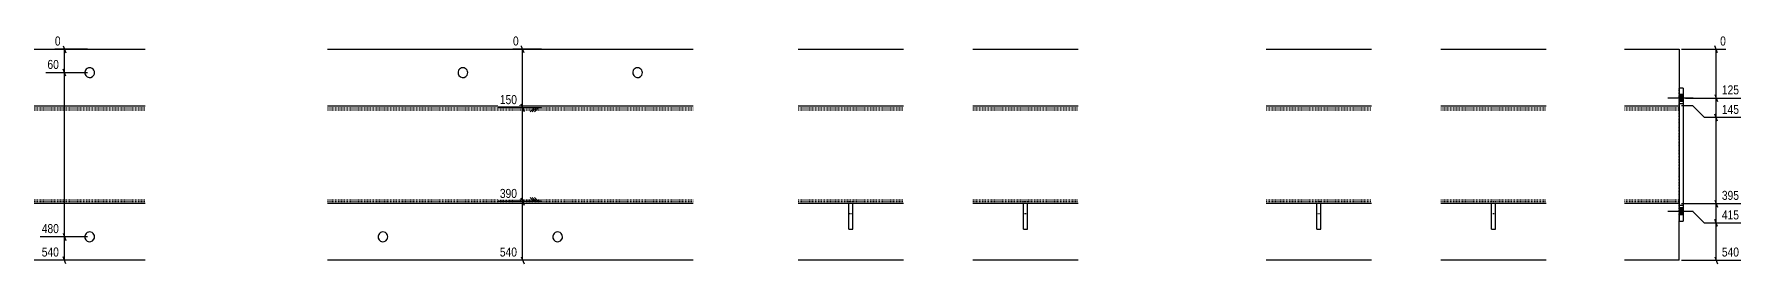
# Model space of a CAD drawing. Header units: millimetres. Extents: x 29 to 47362, y 10 to 1917.
# Drawn here: x 24152 to 28529, y 14 to 602 of the extents above; entities that cross this region are included whole.
import ezdxf

# ---------------------------------------------------------------- set-up
doc = ezdxf.new("R2010")
doc.units = ezdxf.units.MM
doc.linetypes.add('DXK_LINE_DOT2', pattern=[3.9198, 1.9599, -1.9599])
doc.layers.add('MÅLSÆTNING', color=7, linetype='Continuous')
doc.layers.add('STÅL', color=7, linetype='Continuous')
doc.styles.add('Arial Narrow', font='ARIALN.TTF', dxfattribs={"height": 0.2})

msp = doc.modelspace()

# ---------------------------------------------------------------- hatches: boundary and pattern name
at = {"layer": 'STÅL', "linetype": 'Continuous'}
for points in [[(28380.9, 429.4), (28380.9, 447.4), (28370.9, 447.4), (28370.9, 429.4)], [(28380.9, 429.4), (28380.9, 447.4), (28370.9, 447.4), (28370.9, 429.4)], [(28380.9, 429.4), (28380.9, 447.4), (28370.9, 447.4), (28370.9, 429.4)], [(28380.9, 139.4), (28380.9, 157.4), (28370.9, 157.4), (28370.9, 139.4)], [(28380.9, 139.4), (28380.9, 157.4), (28370.9, 157.4), (28370.9, 139.4)], [(28380.9, 139.4), (28380.9, 157.4), (28370.9, 157.4), (28370.9, 139.4)]]:
    msp.add_hatch(color=96, dxfattribs=at).paths.add_polyline_path(points)

# ---------------------------------------------------------------- linework, layer by layer
at = {"layer": 'MÅLSÆTNING', "color": 7, "linetype": 'Continuous'}
for p, q in [((25408.8, 554.4), (25401.6, 572.4)), ((28469.6, 554.4), (28462.4, 572.4)), ((25453.6, 563.4), (25380.4, 563.4)), ((28376.9, 563.4), (28490.9, 563.4)), ((24288.9, 503.4), (24182.2, 503.4)), ((24234, 494.4), (24226.8, 512.4)), ((24230.4, 83.4), (24230.4, 503.4)), ((25453.6, 413.4), (25342.4, 413.4)), ((25408.8, 404.4), (25401.6, 422.4)), ((25435.2, 413.4), (25424.7, 402.9)), ((25445.7, 413.4), (25424.7, 413.4)), ((25435.2, 413.4), (25424.7, 402.9)), ((25445.7, 413.4), (25424.7, 413.4)), ((25440.5, 413.4), (25430, 402.9)), ((25440.5, 413.4), (25430, 402.9)), ((25445.7, 413.4), (25435.2, 402.9)), ((25445.7, 413.4), (25435.2, 402.9)), ((28406, 418.4), (28376.9, 418.4)), ((28406, 418.4), (28376.9, 418.4)), ((28436, 388.4), (28406, 418.4)), ((28436, 388.4), (28406, 418.4)), ((28469.6, 379.4), (28462.4, 397.4)), ((28528.9, 388.4), (28436, 388.4)), ((28466, 168.4), (28466, 388.4)), ((25408.8, 164.4), (25401.6, 182.4)), ((25435.2, 173.4), (25424.7, 183.9)), ((25435.2, 173.4), (25424.7, 183.9)), ((25440.5, 173.4), (25430, 183.9)), ((25440.5, 173.4), (25430, 183.9)), ((25445.7, 173.4), (25435.2, 183.9)), ((25445.7, 173.4), (25435.2, 183.9)), ((28462.4, 177.4), (28469.6, 159.4)), ((25453.6, 173.4), (25342.4, 173.4)), ((25405.2, 23.4), (25405.2, 173.4)), ((25445.7, 173.4), (25424.7, 173.4)), ((25445.7, 173.4), (25424.7, 173.4)), ((28376.9, 168.4), (28528.9, 168.4)), ((28406, 148.4), (28386.9, 148.4)), ((28406, 148.4), (28386.9, 148.4)), ((28436, 118.4), (28406, 148.4)), ((28436, 118.4), (28406, 148.4)), ((24226.8, 92.4), (24234, 74.4)), ((24226.8, 92.4), (24234, 74.4)), ((28528.9, 118.4), (28436, 118.4)), ((28469.6, 109.4), (28462.4, 127.4)), ((28466, 23.4), (28466, 118.4)), ((24288.9, 83.4), (24167.6, 83.4)), ((24288.9, 83.4), (24167.6, 83.4)), ((24230.4, 23.4), (24230.4, 83.4)), ((24288.9, 23.4), (24167.6, 23.4)), ((24234, 14.4), (24226.8, 32.4)), ((25453.6, 23.4), (25342.4, 23.4)), ((25401.6, 32.4), (25408.8, 14.4)), ((28376.9, 23.4), (28528.9, 23.4)), ((28462.4, 32.4), (28469.6, 14.4))]:
    msp.add_line(p, q, dxfattribs=at)
at = {"layer": 'STÅL', "color": 2, "linetype": 'Continuous'}
for p, q in [((24152.4, 563.4), (24437.4, 563.4)), ((24904.4, 563.4), (25842.4, 563.4)), ((26111.9, 563.4), (26381.9, 563.4)), ((26559.9, 563.4), (26829.9, 563.4)), ((27311.9, 563.4), (27581.9, 563.4)), ((27759.9, 563.4), (28029.9, 563.4)), ((28230.9, 563.4), (28370.9, 563.4)), ((28370.9, 563.4), (28370.9, 463.4)), ((28380.9, 463.4), (28370.9, 463.4)), ((28370.9, 463.4), (28370.9, 423.4)), ((28380.9, 463.4), (28380.9, 423.4)), ((24152.4, 418.4), (24437.4, 418.4)), ((24904.4, 418.4), (25842.4, 418.4)), ((26111.9, 418.4), (26381.9, 418.4)), ((26559.9, 418.4), (26829.9, 418.4)), ((27311.9, 418.4), (27581.9, 418.4)), ((27759.9, 418.4), (28029.9, 418.4)), ((28230.9, 418.4), (28370.9, 418.4)), ((28370.9, 423.4), (28370.9, 418.4)), ((28380.9, 423.4), (28370.9, 423.4)), ((28370.9, 418.4), (28370.9, 168.4)), ((28380.9, 423.4), (28380.9, 123.4)), ((24437.4, 168.4), (24152.4, 168.4)), ((25842.4, 168.4), (24904.4, 168.4)), ((26381.9, 168.4), (26111.9, 168.4)), ((26241.9, 103.4), (26241.9, 168.4)), ((26251.9, 103.4), (26251.9, 168.4)), ((26829.9, 168.4), (26559.9, 168.4)), ((26689.9, 103.4), (26689.9, 168.4)), ((26699.9, 103.4), (26699.9, 168.4)), ((27581.9, 168.4), (27311.9, 168.4)), ((27441.9, 103.4), (27441.9, 168.4)), ((27451.9, 103.4), (27451.9, 168.4)), ((28029.9, 168.4), (27759.9, 168.4)), ((27889.9, 103.4), (27889.9, 168.4)), ((27899.9, 103.4), (27899.9, 168.4)), ((28370.9, 168.4), (28230.9, 168.4)), ((28370.9, 168.4), (28370.9, 123.4)), ((28380.9, 163.4), (28370.9, 163.4)), ((26241.9, 103.4), (26251.9, 103.4)), ((26689.9, 103.4), (26699.9, 103.4)), ((27441.9, 103.4), (27451.9, 103.4)), ((27889.9, 103.4), (27899.9, 103.4)), ((28370.9, 23.4), (28370.9, 123.4)), ((28370.9, 123.4), (28380.9, 123.4)), ((24437.4, 23.4), (24152.4, 23.4)), ((25842.4, 23.4), (24904.4, 23.4)), ((26381.9, 23.4), (26111.9, 23.4)), ((26829.9, 23.4), (26559.9, 23.4)), ((27581.9, 23.4), (27311.9, 23.4)), ((28029.9, 23.4), (27759.9, 23.4)), ((28370.9, 23.4), (28230.9, 23.4))]:
    msp.add_line(p, q, dxfattribs=at)
at = {"layer": 'STÅL', "color": 96, "linetype": 'Continuous'}
for p, q in [((28406.9, 438.4), (28341.9, 438.4)), ((28406.9, 438.4), (28341.9, 438.4)), ((28406.9, 438.4), (28341.9, 438.4)), ((28380.9, 447.4), (28370.9, 447.4)), ((28380.9, 447.4), (28370.9, 447.4)), ((28380.9, 447.4), (28370.9, 447.4)), ((28380.9, 429.4), (28370.9, 429.4)), ((28380.9, 429.4), (28370.9, 429.4)), ((28380.9, 429.4), (28370.9, 429.4)), ((28406.9, 148.4), (28341.9, 148.4)), ((28406.9, 148.4), (28341.9, 148.4)), ((28406.9, 148.4), (28341.9, 148.4)), ((28380.9, 157.4), (28370.9, 157.4)), ((28380.9, 157.4), (28370.9, 157.4)), ((28380.9, 157.4), (28370.9, 157.4)), ((28380.9, 139.4), (28370.9, 139.4)), ((28380.9, 139.4), (28370.9, 139.4)), ((28380.9, 139.4), (28370.9, 139.4))]:
    msp.add_line(p, q, dxfattribs=at)
at = {"layer": 'STÅL', "color": 7, "linetype": 'DXK_LINE_DOT2'}
for p, q in [((28370.9, 178.4), (28370.9, 463.4)), ((24152.4, 413.4), (24437.4, 413.4)), ((24152.4, 408.4), (24437.4, 408.4)), ((24904.4, 413.4), (25842.4, 413.4)), ((24904.4, 408.4), (25842.4, 408.4)), ((26111.9, 413.4), (26381.9, 413.4)), ((26111.9, 408.4), (26381.9, 408.4)), ((26559.9, 413.4), (26829.9, 413.4)), ((26559.9, 408.4), (26829.9, 408.4)), ((27311.9, 413.4), (27581.9, 413.4)), ((27311.9, 408.4), (27581.9, 408.4)), ((27759.9, 413.4), (28029.9, 413.4)), ((27759.9, 408.4), (28029.9, 408.4)), ((28230.9, 413.4), (28370.9, 413.4)), ((28230.9, 408.4), (28370.9, 408.4)), ((24152.4, 178.4), (24437.4, 178.4)), ((24904.4, 178.4), (25842.4, 178.4)), ((26111.9, 178.4), (26381.9, 178.4)), ((26559.9, 178.4), (26829.9, 178.4)), ((27311.9, 178.4), (27581.9, 178.4)), ((27759.9, 178.4), (28029.9, 178.4)), ((28230.9, 178.4), (28370.9, 178.4)), ((28370.9, 173.4), (28370.9, 178.4)), ((24152.4, 173.4), (24437.4, 173.4)), ((24904.4, 173.4), (25842.4, 173.4)), ((26111.9, 173.4), (26381.9, 173.4)), ((26241.9, 168.4), (26241.9, 173.4)), ((26241.9, 173.4), (26251.9, 173.4)), ((26241.9, 143.4), (26251.9, 143.4)), ((26251.9, 168.4), (26251.9, 173.4)), ((26559.9, 173.4), (26829.9, 173.4)), ((26689.9, 168.4), (26689.9, 173.4)), ((26689.9, 173.4), (26699.9, 173.4)), ((26689.9, 143.4), (26699.9, 143.4)), ((26699.9, 168.4), (26699.9, 173.4)), ((27311.9, 173.4), (27581.9, 173.4)), ((27441.9, 168.4), (27441.9, 173.4)), ((27441.9, 173.4), (27451.9, 173.4)), ((27441.9, 143.4), (27451.9, 143.4)), ((27451.9, 168.4), (27451.9, 173.4)), ((27759.9, 173.4), (28029.9, 173.4)), ((27889.9, 168.4), (27889.9, 173.4)), ((27889.9, 173.4), (27899.9, 173.4)), ((27889.9, 143.4), (27899.9, 143.4)), ((27899.9, 168.4), (27899.9, 173.4)), ((28230.9, 173.4), (28370.9, 173.4)), ((28370.9, 123.4), (28370.9, 173.4))]:
    msp.add_line(p, q, dxfattribs=at)
at = {"layer": 'STÅL', "color": 2, "linetype": 'Continuous'}
for centre, start, end in [((24294.9, 503.4), 150.3737, 330.3737), ((24294.9, 503.4), 330.3737, 150.3737), ((25251.9, 503.4), 150.3737, 330.3737), ((25251.9, 503.4), 330.3737, 150.3737), ((25699.9, 503.4), 150.3737, 330.3737), ((25699.9, 503.4), 330.3737, 150.3737), ((24294.9, 83.4), 150.3737, 330.3737), ((24294.9, 83.4), 330.3737, 150.3737), ((25046.9, 83.4), 150.3737, 330.3737), ((25046.9, 83.4), 330.3737, 150.3737), ((25494.9, 83.4), 150.3737, 330.3737), ((25494.9, 83.4), 330.3737, 150.3737)]:
    msp.add_arc(centre, 12.5, start, end, dxfattribs=at)

# ---------------------------------------------------------------- next in the draw order: wipeouts: each hides what was drawn before it
at = {"color": 0, "linetype": 'Continuous'}
for points in [[(24220.7, 508.2), (24220.7, 541.8), (24181.8, 541.8), (24181.8, 508.2)], [(28529.3, 393.2), (28529.3, 426.8), (28475.8, 426.8), (28475.8, 393.2)], [(25395.5, 178.2), (25395.5, 211.8), (25342, 211.8), (25342, 178.2)], [(28529.3, 123.2), (28529.3, 156.8), (28475.8, 156.8), (28475.8, 123.2)], [(24220.7, 88.2), (24220.7, 121.8), (24167.2, 121.8), (24167.2, 88.2)], [(24220.7, 28.2), (24220.7, 61.8), (24167.2, 61.8), (24167.2, 28.2)], [(25395.5, 28.2), (25395.5, 61.8), (25342, 61.8), (25342, 28.2)], [(28529.3, 28.2), (28529.3, 61.8), (28475.8, 61.8), (28475.8, 28.2)]]:
    msp.add_wipeout(points, dxfattribs=at).dxf.layer = 'MÅLSÆTNING'

# ---------------------------------------------------------------- next in the draw order: linework, layer by layer
at = {"layer": 'MÅLSÆTNING', "color": 7, "linetype": 'Continuous'}
for p, q in [((24226.8, 572.4), (24234, 554.4)), ((24288.9, 563.4), (24205.6, 563.4)), ((24230.4, 503.4), (24230.4, 563.4)), ((28466, 438.4), (28466, 563.4)), ((24288.9, 503.4), (24182.2, 503.4)), ((24234, 494.4), (24226.8, 512.4)), ((28386.9, 438.4), (28528.9, 438.4)), ((28386.9, 438.4), (28528.9, 438.4)), ((28462.4, 447.4), (28469.6, 429.4)), ((28462.4, 447.4), (28469.6, 429.4)), ((28466, 388.4), (28466, 438.4)), ((25405.2, 173.4), (25405.2, 413.4)), ((28469.6, 379.4), (28462.4, 397.4)), ((28528.9, 388.4), (28436, 388.4)), ((25401.6, 182.4), (25408.8, 164.4)), ((28462.4, 177.4), (28469.6, 159.4)), ((25453.6, 173.4), (25342.4, 173.4)), ((28376.9, 168.4), (28528.9, 168.4)), ((28466, 118.4), (28466, 168.4)), ((28528.9, 118.4), (28436, 118.4)), ((28469.6, 109.4), (28462.4, 127.4))]:
    msp.add_line(p, q, dxfattribs=at)

# ---------------------------------------------------------------- next in the draw order: texts
at = {"layer": 'MÅLSÆTNING', "color": 3, "linetype": 'Continuous', "style": 'Arial Narrow'}
for s, p in [('60', (24186.6, 513)), ('145', (28480.6, 398)), ('390', (25346.8, 183)), ('415', (28480.6, 128)), ('480', (24172, 93)), ('540', (24172, 33)), ('540', (25346.8, 33)), ('540', (28480.6, 33))]:
    msp.add_text(s, height=22.91, dxfattribs=at).set_placement(p)

# ---------------------------------------------------------------- next in the draw order: wipeouts: each hides what was drawn before it
at = {"color": 0, "linetype": 'Continuous'}
for points in [[(24225, 568.2), (24225, 601.8), (24200.8, 601.8), (24200.8, 568.2)], [(28495.7, 568.2), (28495.7, 601.8), (28471.4, 601.8), (28471.4, 568.2)], [(25395.5, 418.2), (25395.5, 451.8), (25342, 451.8), (25342, 418.2)], [(28529.3, 443.2), (28529.3, 476.8), (28475.8, 476.8), (28475.8, 443.2)], [(28529.3, 173.2), (28529.3, 206.8), (28475.8, 206.8), (28475.8, 173.2)]]:
    msp.add_wipeout(points, dxfattribs=at).dxf.layer = 'MÅLSÆTNING'

# ---------------------------------------------------------------- next in the draw order: linework, layer by layer
at = {"layer": 'MÅLSÆTNING', "color": 7, "linetype": 'Continuous'}
for p, q in [((25405.2, 413.4), (25405.2, 563.4)), ((25453.6, 413.4), (25342.4, 413.4)), ((25401.6, 422.4), (25408.8, 404.4))]:
    msp.add_line(p, q, dxfattribs=at)

# ---------------------------------------------------------------- next in the draw order: texts
at = {"layer": 'MÅLSÆTNING', "color": 3, "linetype": 'Continuous', "style": 'Arial Narrow'}
for s, height, p in [('0', 22.9, (24205.6, 573)), ('0', 22.9, (28476.2, 573)), ('150', 22.91, (25346.8, 423)), ('125', 22.91, (28480.6, 448)), ('395', 22.91, (28480.6, 178))]:
    msp.add_text(s, height=height, dxfattribs=at).set_placement(p)

# ---------------------------------------------------------------- next in the draw order: wipeouts: each hides what was drawn before it
at = {"color": 0, "linetype": 'Continuous'}
msp.add_wipeout([(25399.8, 568.2), (25399.8, 601.8), (25375.6, 601.8), (25375.6, 568.2)], dxfattribs=at).dxf.layer = 'MÅLSÆTNING'

# ---------------------------------------------------------------- next in the draw order: texts
at = {"layer": 'MÅLSÆTNING', "color": 3, "linetype": 'Continuous', "style": 'Arial Narrow'}
msp.add_text('0', height=22.9, dxfattribs=at).set_placement((25380.4, 573))

doc.saveas('drawing.dxf')
